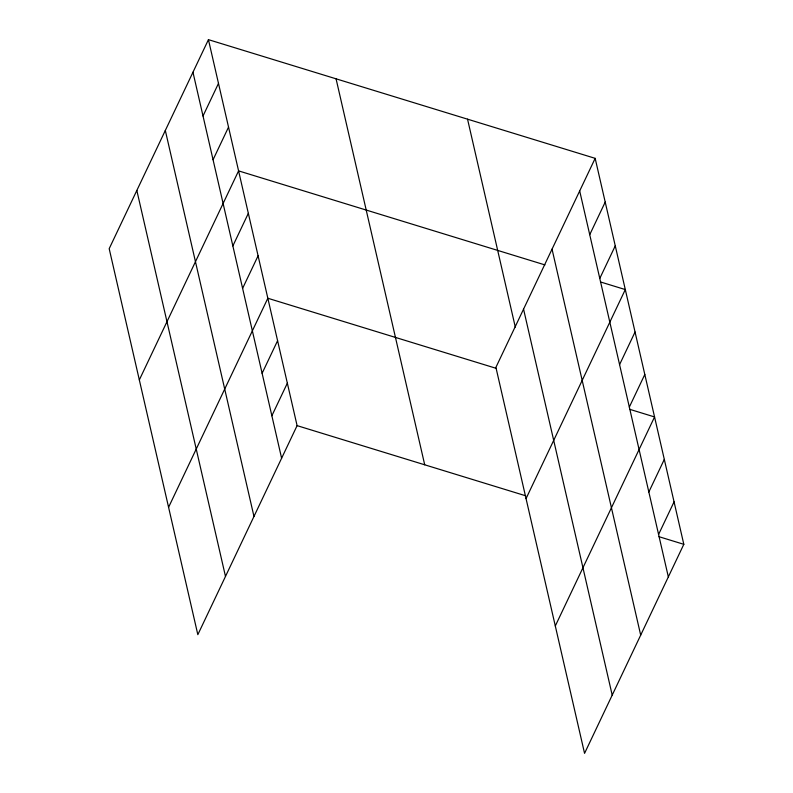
<?xml version="1.0" encoding="UTF-8"?>
<svg xmlns="http://www.w3.org/2000/svg" width="793" height="793" viewBox="0 0 793 793"><rect width="100%" height="100%" fill="white"/><g stroke="black" fill="none" stroke-linecap="round" stroke-linejoin="round"><path stroke-width="1.19" d="M208.44 39.65L109.186 248.685L197.834 634.658L297.097 425.633L208.44 39.65L595.166 158.342L683.814 544.315L584.56 753.35L495.903 367.367L595.166 158.342M203.018 115.986L218.491 83.394M213.059 159.73L228.533 127.138M139.33 379.916L238.584 170.882L544.95 264.912M232.864 245.929L248.338 213.337M242.608 288.384L258.092 255.802M168.582 507.282L267.836 298.257L496.418 368.408M262.116 373.305L277.59 340.712M271.87 415.76L287.344 383.168M589.734 234.678L605.208 202.086M599.786 278.422L615.259 245.83M526.046 498.609L625.3 289.574L600.489 281.961M619.581 364.621L635.054 332.029M629.335 407.077L644.808 374.484M555.298 625.974L654.562 416.949L629.741 409.327M648.833 491.997L664.306 459.405M658.587 534.452L674.06 501.86M297.097 425.633L525.67 495.784M659.003 536.702L683.814 544.315M579.683 190.935L668.34 576.908M552.037 249.161L640.694 635.134M523.558 309.151L612.206 695.124M467.543 119.178L515.291 327.063M336.063 78.814L424.711 464.797M192.967 72.242L281.614 458.215M165.321 130.468L253.968 516.441M136.832 190.459L225.49 576.432"/></g></svg>
